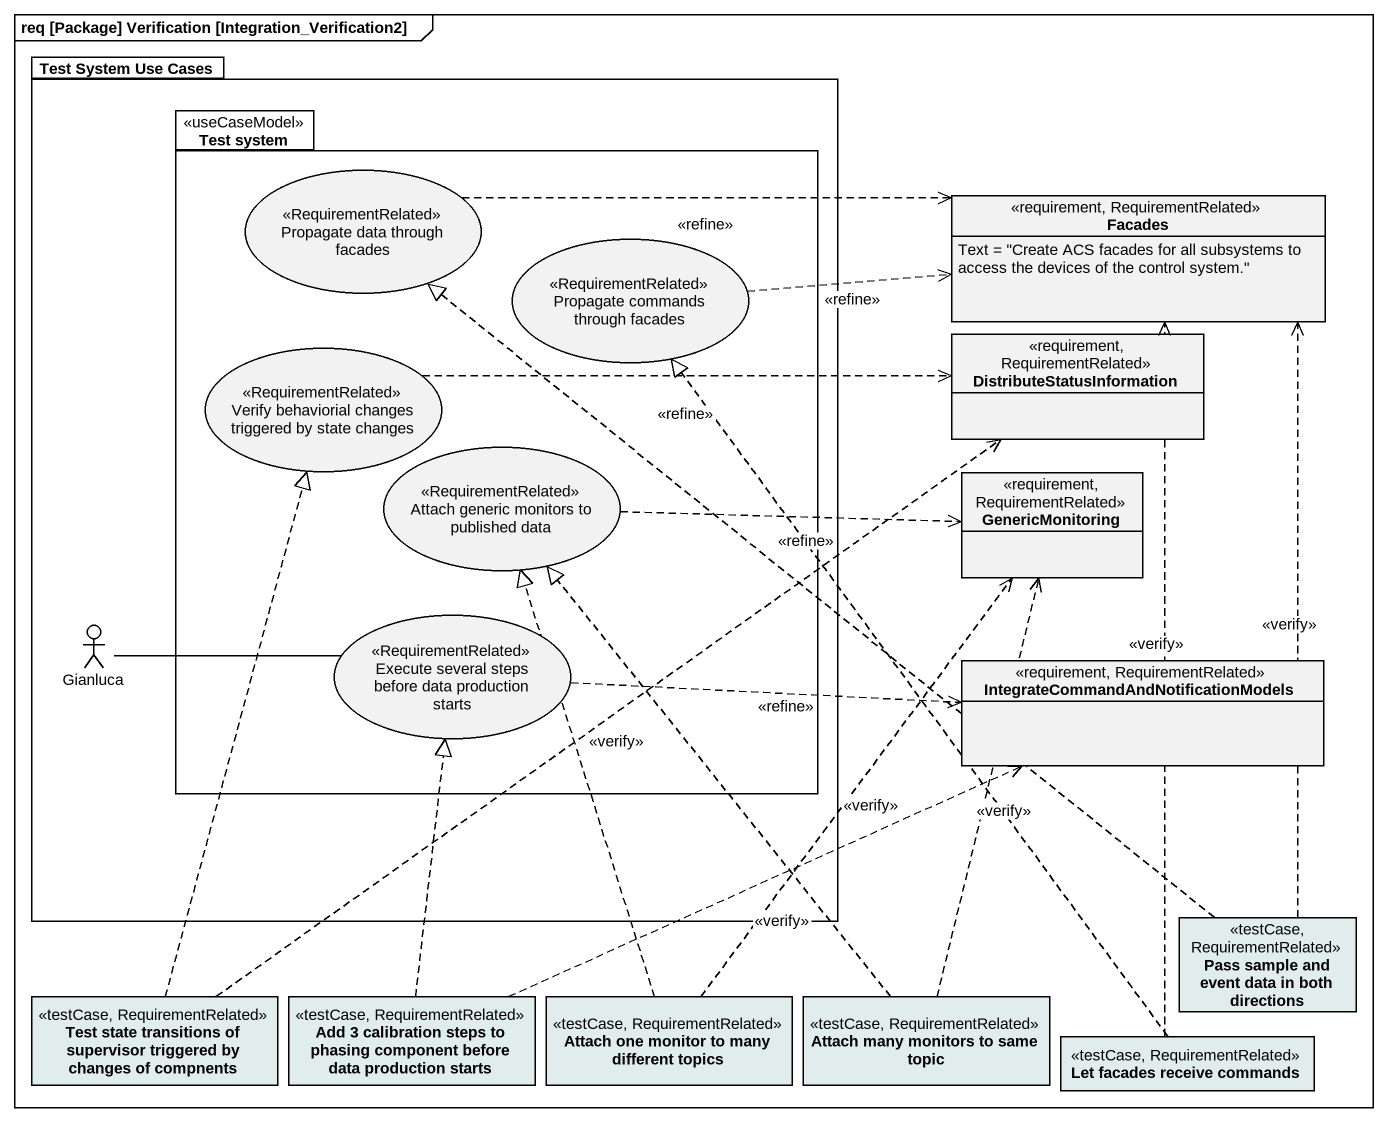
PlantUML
@startuml
mainframe req [Package] Verification [Integration_Verification2]
allowmixing
hide circle
hide empty members
package "Test System Use Cases" as Test_System_Use_Cases {
  package "Test system" as Test_system <<useCaseModel>> {
    usecase "Propagate data through facades" as Propagate_data_through <<RequirementRelated>>
    usecase "Propagate commands through facades" as Propagate_commands_through <<RequirementRelated>>
    usecase "Verify behaviorial changes triggered by state changes" as Verify_behaviorial_changes <<RequirementRelated>>
    usecase "Attach generic monitors to published data" as Attach_generic_monitors_to <<RequirementRelated>>
    usecase "Execute several steps before data production starts" as Execute_several_steps <<RequirementRelated>>
  }
  actor Gianluca
}
class Facades <<requirement, RequirementRelated>> {
  Text = "Create ACS facades for all subsystems to access the devices of the control system."
}
class DistributeStatusInformation <<requirement, RequirementRelated>>
class GenericMonitoring <<requirement, RequirementRelated>>
class "IntegrateCommandAndNotificationModels" as IntegrateCommandAndNotificat <<requirement, RequirementRelated>>
class "Pass sample and event data in both directions" as Pass_sample_and_event_data <<testCase, RequirementRelated>> #E1ECEC
class "Test state transitions of supervisor triggered by changes of compnents" as Test_state_transitions_of <<testCase, RequirementRelated>> #E1ECEC
class "Add 3 calibration steps to phasing component before data production starts" as Add_3_calibration_steps_to <<testCase, RequirementRelated>> #E1ECEC
class "Attach one monitor to many different topics" as Attach_one_monitor_to_many <<testCase, RequirementRelated>> #E1ECEC
class "Attach many monitors to same topic" as Attach_many_monitors_to <<testCase, RequirementRelated>> #E1ECEC
class "Let facades receive commands" as Let_facades_receive_commands <<testCase, RequirementRelated>> #E1ECEC
Propagate_data_through .right.> Facades : <<refine>>
Propagate_commands_through .right.> Facades : <<refine>>
Verify_behaviorial_changes .right.> DistributeStatusInformation : <<refine>>
Attach_generic_monitors_to .right.> GenericMonitoring : <<refine>>
Gianluca -right- Execute_several_steps
Execute_several_steps .right.> IntegrateCommandAndNotificat : <<refine>>
Pass_sample_and_event_data .up.|> Propagate_data_through
Pass_sample_and_event_data .up.> Facades : <<verify>>
Test_state_transitions_of .up.> DistributeStatusInformation : <<verify>>
Test_state_transitions_of .up.|> Verify_behaviorial_changes
Add_3_calibration_steps_to .up.|> Execute_several_steps
Add_3_calibration_steps_to .right.> IntegrateCommandAndNotificat : <<verify>>
Attach_one_monitor_to_many .up.|> Attach_generic_monitors_to
Attach_one_monitor_to_many .up.> GenericMonitoring : <<verify>>
Attach_many_monitors_to .up.|> Attach_generic_monitors_to
Attach_many_monitors_to .up.> GenericMonitoring : <<verify>>
Let_facades_receive_commands .up.> Facades : <<verify>>
Let_facades_receive_commands .up.|> Propagate_commands_through
@enduml
